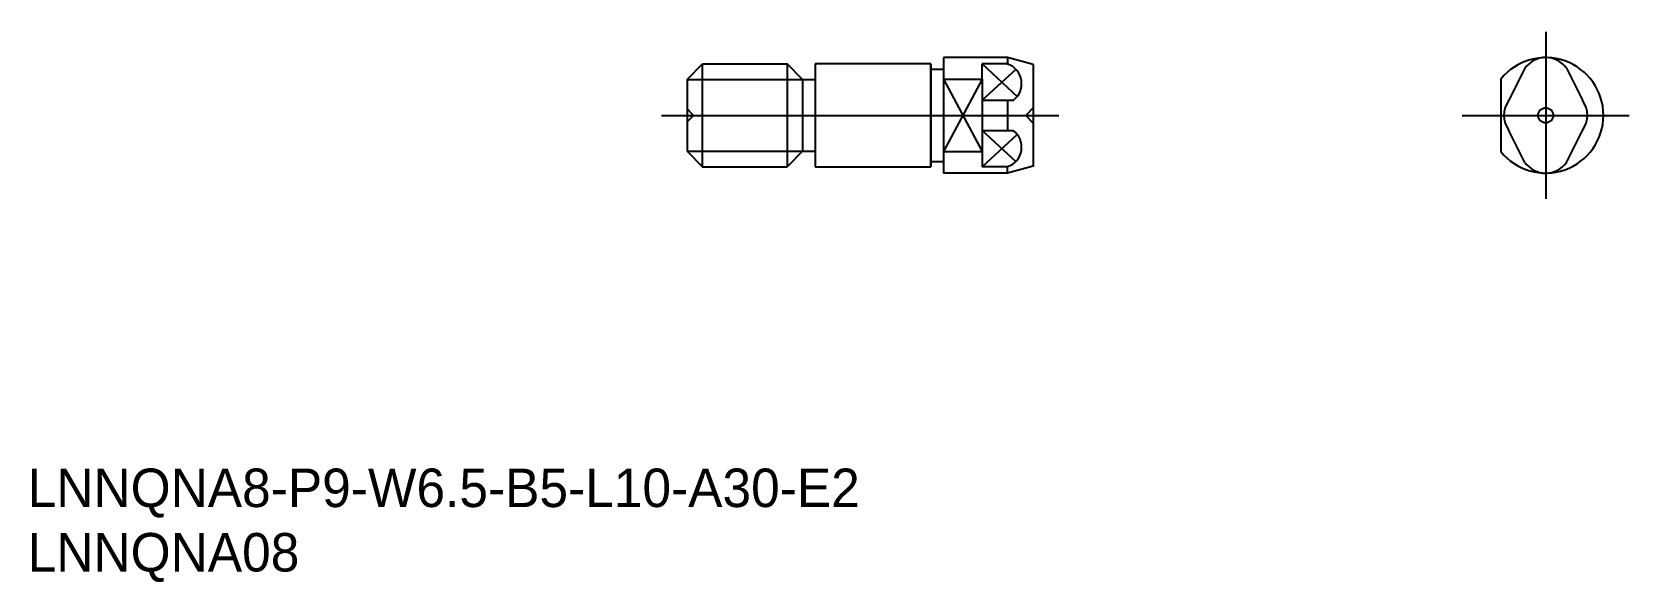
# Model space of a CAD drawing. Extents: x 39 to 163, y 105 to 148.
import ezdxf

# ---------------------------------------------------------------- set-up
doc = ezdxf.new("R2010")
doc.units = 0
doc.linetypes.add('CENTER', pattern=[50.8, 31.75, -6.35, 6.35, -6.35])
doc.linetypes.add('DASHED', pattern=[19.05, 12.7, -6.35])
doc.layers.get('0').update_dxf_attribs({"linetype": 'CONTINUOUS'})
doc.layers.add('CENTER', color=1, linetype='CENTER')

# ---------------------------------------------------------------- blocks, each defined once
blk = doc.blocks.new('*U2')
at = {"color": 7, "linetype": 'CONTINUOUS'}
blk.add_text('LNNQNA08', height=3, dxfattribs=at).set_placement((38.5, 105.65))
blk = doc.blocks.new('*U3')
at = {"color": 7, "linetype": 'CONTINUOUS'}
blk.add_text('LNNQNA8-P9-W6.5-B5-L10-A30-E2', height=3, dxfattribs=at).set_placement((38.5, 110.67))

msp = doc.modelspace()

# ---------------------------------------------------------------- linework, layer by layer
at = {"color": 7, "linetype": 'CONTINUOUS'}
for p, q in [((89.91, 143.99), (91.11, 145.19)), ((91.11, 137.19), (91.11, 145.19)), ((91.11, 145.19), (97.71, 145.19)), ((97.71, 145.19), (97.71, 137.19)), ((98.91, 143.99), (97.71, 145.19)), ((108.91, 145.19), (99.91, 145.19)), ((99.91, 145.19), (99.91, 137.19)), ((108.91, 145.19), (108.91, 137.19)), ((108.91, 137.19), (108.91, 145.19)), ((108.91, 144.79), (109.91, 144.79)), ((109.91, 145.69), (109.91, 136.69)), ((155.24, 144.86), (153.99, 142.36)), ((158.48, 144.86), (159.73, 142.36)), ((89.91, 143.99), (89.91, 138.39)), ((98.91, 143.99), (99.91, 143.99)), ((98.91, 143.99), (98.91, 138.39)), ((153.36, 144.01), (153.36, 138.36)), ((155.24, 137.51), (153.99, 140.01)), ((158.48, 137.51), (159.73, 140.01)), ((89.91, 138.39), (91.11, 137.19)), ((98.91, 138.39), (97.71, 137.19)), ((98.91, 138.39), (99.91, 138.39)), ((109.91, 138.36), (112.91, 138.36)), ((91.11, 137.19), (97.71, 137.19)), ((99.91, 137.19), (108.91, 137.19)), ((108.91, 137.59), (109.91, 137.59))]:
    msp.add_line(p, q, dxfattribs=at)
at = {"linetype": 'CONTINUOUS'}
for p, q in [((114.91, 145.69), (109.91, 145.69)), ((116.91, 145.15), (114.91, 145.69)), ((116.91, 145.15), (116.91, 137.22)), ((109.91, 144.01), (112.91, 144.01)), ((112.91, 144.01), (112.91, 138.36)), ((116.91, 137.22), (114.91, 136.69)), ((114.91, 136.69), (109.91, 136.69))]:
    msp.add_line(p, q, dxfattribs=at)
at = {"color": 3, "linetype": 'CONTINUOUS'}
for p, q in [((114.91, 145.19), (112.91, 145.19)), ((112.91, 144.01), (112.91, 145.19)), ((112.91, 145.19), (115.66, 142.67)), ((115.57, 144.79), (112.91, 142.36)), ((114.91, 145.69), (114.91, 145.19)), ((89.91, 143.99), (98.91, 143.99)), ((109.91, 144.01), (112.91, 138.36)), ((112.91, 144.01), (109.91, 138.36)), ((112.91, 142.36), (115.05, 142.36)), ((112.91, 142.36), (115.33, 142.36)), ((114.91, 142.36), (114.91, 140.01)), ((112.91, 140.01), (115.05, 140.01)), ((112.91, 140.01), (115.33, 140.01)), ((115.57, 137.58), (112.91, 140.01)), ((112.91, 137.19), (115.66, 139.7)), ((89.91, 138.39), (98.91, 138.39)), ((112.91, 138.36), (112.91, 137.19)), ((114.91, 137.19), (112.91, 137.19)), ((114.91, 136.69), (114.91, 137.19))]:
    msp.add_line(p, q, dxfattribs=at)
at = {"color": 3, "linetype": 'DASHED'}
for p, q in [((90.41, 141.19), (89.91, 141.69)), ((90.41, 141.19), (89.91, 140.68)), ((116.91, 141.78), (116.32, 141.19)), ((116.91, 140.59), (116.32, 141.19))]:
    msp.add_line(p, q, dxfattribs=at)
at = {"color": 7, "linetype": 'CONTINUOUS'}
msp.add_circle((156.86, 141.19), 0.59, dxfattribs=at)
at = {"color": 3, "linetype": 'CONTINUOUS'}
for centre, start, end in [((114.4, 143.66), 305.4132, 71.6374), ((114.4, 138.71), 288.3626, 54.5868)]:
    msp.add_arc(centre, 1.6, start, end, dxfattribs=at)
at = {"color": 7, "linetype": 'CONTINUOUS'}
for centre, radius, start, end in [((156.86, 141.19), 4.5, 218.9424, 141.0576), ((156.86, 143.69), 2, 35.8377, 144.1623), ((155.61, 141.19), 2, 144.1623, 215.8377), ((158.11, 141.19), 2, 324.1623, 35.8377), ((156.86, 138.69), 2, 215.8377, 324.1623)]:
    msp.add_arc(centre, radius, start, end, dxfattribs=at)
at = {"layer": 'CENTER', "color": 1, "linetype": 'CENTER'}
for p, q in [((156.86, 147.69), (156.86, 134.69)), ((87.91, 141.19), (118.91, 141.19)), ((150.36, 141.19), (163.36, 141.19))]:
    msp.add_line(p, q, dxfattribs=at)

# ---------------------------------------------------------------- block references
at = {"color": 7, "linetype": 'CONTINUOUS'}
for name in ['*U3', '*U2']:
    msp.add_blockref(name, (0, 0), dxfattribs=at)

doc.saveas('drawing.dxf')
